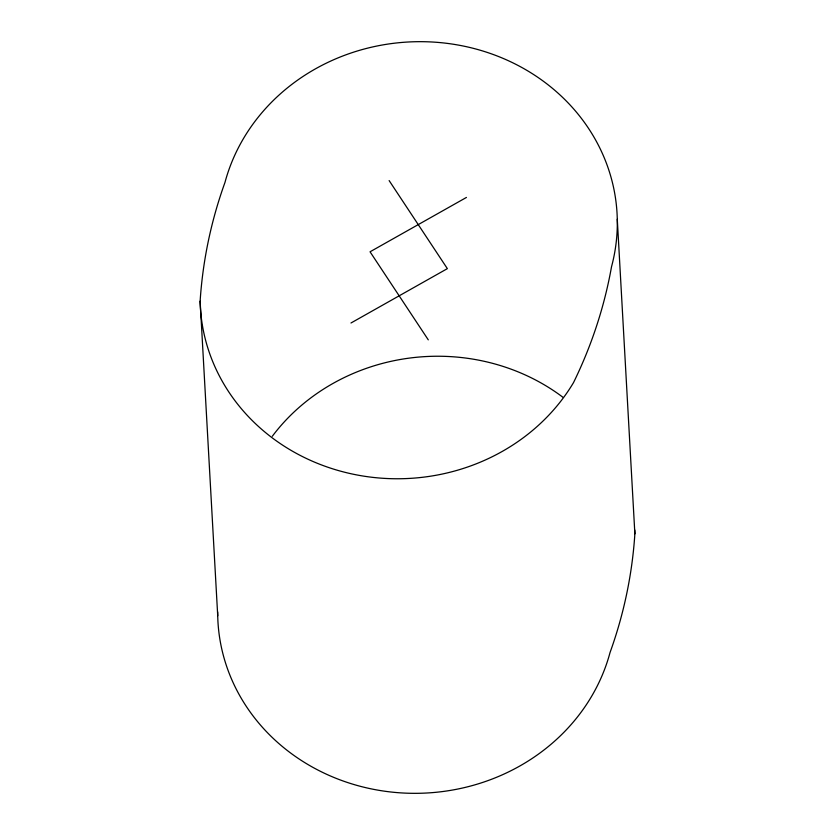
<?xml version="1.0" encoding="UTF-8"?>
<svg xmlns="http://www.w3.org/2000/svg" width="835" height="835" viewBox="0 0 835 835"><rect width="100%" height="100%" fill="white"/><g stroke="black" fill="none" stroke-linecap="round" stroke-linejoin="round"><path stroke-width="1.25" d="M466.441 197.436L370.051 251.794L428.282 339.855M350.971 322.999L447.362 268.64L389.131 180.579M617.284 219.24L634.871 533.805A503.213 462.173 -3.2 0 1 610.041 652.521A199.127 182.886 -3.2 0 1 392.617 792.185A199.127 182.886 -3.2 0 1 217.674 611.909M200.129 301.195A199.127 182.886 -3.2 0 0 351.472 473.842A199.127 182.886 -3.2 0 0 573.52 382.597A503.213 462.173 -3.2 0 0 611.523 266.751A199.127 182.886 -3.2 0 0 465.94 46.593A199.127 182.886 -3.2 0 0 224.959 182.479A503.213 462.173 -3.2 0 0 200.129 301.195L217.716 615.76M634.746 529.954A199.127 182.886 -3.2 0 1 634.871 533.805M272.304 436.277A199.127 182.886 -3.2 0 1 562.853 397.209"/></g></svg>
